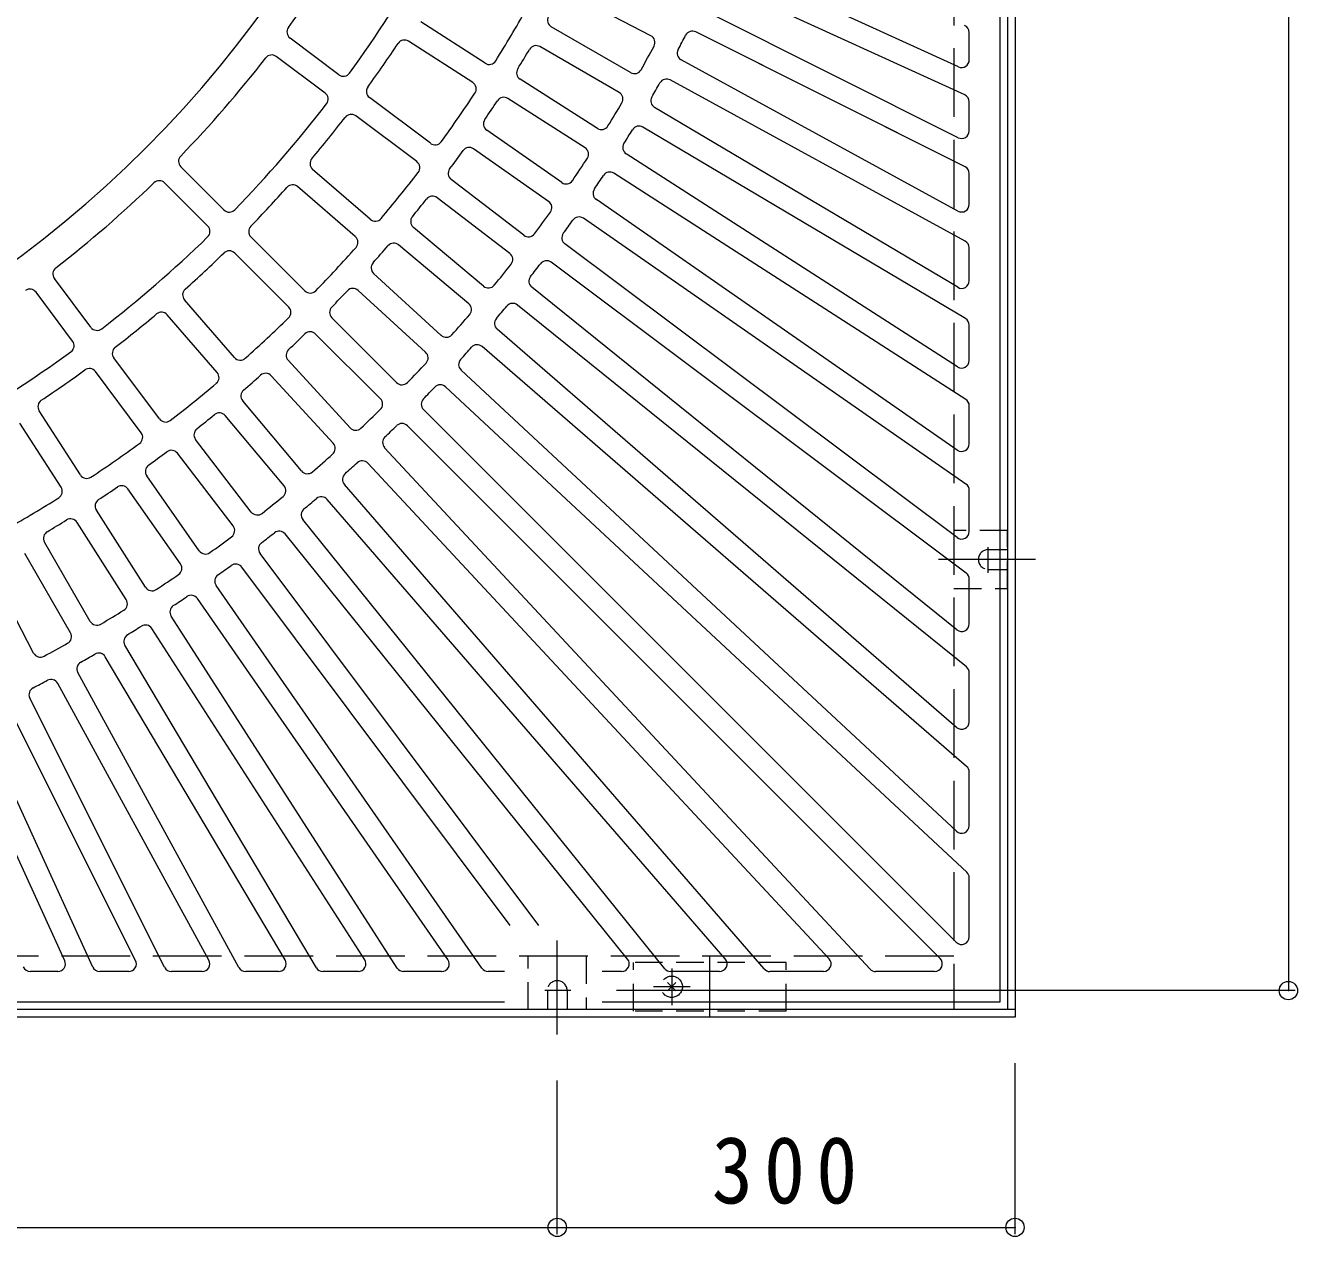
# Model space of a CAD drawing. Units: millimetres at full size, sheet at 1:15; details may follow other scales. Extents: x -2648 to 2841, y -2054 to 1725.
# Drawn here: x -982 to -148, y -713 to 81 of the extents above; entities that cross this region are included whole.
import ezdxf

# ---------------------------------------------------------------- set-up
doc = ezdxf.new("R2010")
doc.units = ezdxf.units.MM
doc.header["$LTSCALE"] = 15
doc.header["$PDMODE"] = 32
doc.header["$PDSIZE"] = 12
for name, pattern in [('CHAIN2', [12, 9, -1, 1, -1]), ('DASHED1', [1.8, 1.2, -0.6]), ('DASHED3', [4, 3, -1])]:
    doc.linetypes.add(name, pattern=pattern)
for name, color, linetype, lineweight in [('0-0', 3, 'Continuous', 9), ('0-1', 2, 'Continuous', 9), ('0-4', 6, 'Continuous', 9)]:
    doc.layers.add(name, color=color, linetype=linetype, lineweight=lineweight)
doc.styles.add('ＭＳ ゴシック', font='')
doc.styles.get('ＭＳ ゴシック').set_extended_font_data('MS Gothic')

msp = doc.modelspace()

# ---------------------------------------------------------------- linework, layer by layer
at = {"layer": '0-0'}
for p, q in [((-343.05, 528.8), (-343.05, -559.2)), ((-370.12, 53.63), (-520.37, 122.24)), ((-365.97, 35.24), (-526.6, 108.6)), ((-571.74, 73.98), (-624.97, 101.69)), ((-370.28, 7.21), (-535.53, 89.93)), ((-680.35, 55.99), (-722.42, 83.02)), ((-584.99, 49.83), (-636.96, 79.84)), ((-365.81, -11.81), (-542.25, 76.51)), ((-377, -6.21), (-542.25, 76.51)), ((-363.05, 58.17), (-363.05, 76.13)), ((-776.19, 48.45), (-808.21, 72.42)), ((-688.46, 43.37), (-730.52, 70.4)), ((-592.49, 36.84), (-644.46, 66.85)), ((-785.17, 36.44), (-817.2, 60.41)), ((-370.44, -40.88), (-551.84, 58.17)), ((-606.78, 13.3), (-657.38, 45.54)), ((-365.65, -60.59), (-559.03, 45.01)), ((-716.14, 3.5), (-756.17, 33.47)), ((-614.84, 0.65), (-665.44, 32.89)), ((-370.6, -90.86), (-569.27, 27.02)), ((-363.05, 11.68), (-363.05, 30.69)), ((-725.13, -8.51), (-765.16, 21.46)), ((-630.14, -22.25), (-679.29, 12.17)), ((-365.49, -111.33), (-576.92, 14.12)), ((-638.74, -34.54), (-687.89, -0.12)), ((-370.75, -142.98), (-587.8, -3.49)), ((-851.52, -40.12), (-879.81, -11.83)), ((-755.58, -46.3), (-793.37, -13.56)), ((-365.34, -164.29), (-595.91, -16.11)), ((-363.05, -36.49), (-363.05, -16.28)), ((-862.12, -50.73), (-890.41, -22.44)), ((-765.41, -57.64), (-803.2, -24.89)), ((-655.02, -56.74), (-702.63, -20.22)), ((-664.15, -68.64), (-711.76, -32.12)), ((-370.9, -197.53), (-607.41, -33.32)), ((-365.19, -219.75), (-615.96, -45.64)), ((-798.48, -93.16), (-833.84, -57.8)), ((-681.39, -90.12), (-727.36, -51.55)), ((-691.03, -101.61), (-737, -63.04)), ((-371.04, -254.83), (-628.07, -62.43)), ((-363.05, -86.56), (-363.05, -64.98)), ((-809.09, -103.77), (-844.44, -68.41)), ((-365.05, -278.06), (-637.06, -74.43)), ((-709.19, -122.32), (-753.43, -81.78)), ((-938.69, -117.07), (-962.66, -85.05)), ((-371.18, -315.27), (-649.76, -90.78)), ((-950.7, -126.06), (-974.67, -94.03)), ((-844.61, -136.84), (-877.35, -99.05)), ((-719.33, -133.38), (-763.57, -92.84)), ((-364.91, -339.59), (-659.17, -102.46)), ((-855.94, -146.66), (-888.69, -108.87)), ((-738.37, -153.27), (-780.8, -110.84)), ((-363.05, -138.77), (-363.05, -115.63)), ((-748.98, -163.88), (-791.41, -121.45)), ((-371.32, -379.26), (-672.44, -118.34)), ((-364.77, -404.79), (-682.26, -129.68)), ((-893.74, -177.12), (-923.7, -137.09)), ((-768.87, -182.92), (-809.41, -138.68)), ((-905.74, -186.11), (-935.71, -146.08)), ((-779.93, -193.05), (-820.47, -148.81)), ((-371.45, -447.33), (-696.09, -145.07)), ((-364.64, -474.17), (-706.32, -156.05)), ((-800.63, -211.21), (-839.2, -165.25)), ((-945.61, -213.79), (-972.65, -171.72)), ((-812.12, -220.85), (-850.69, -174.89)), ((-371.58, -520.05), (-720.69, -170.95)), ((-363.05, -193.42), (-363.05, -168.49)), ((-958.23, -221.9), (-985.27, -179.83)), ((-382.19, -530.67), (-731.3, -181.56)), ((-833.6, -238.09), (-870.13, -190.49)), ((-845.5, -247.22), (-882.03, -199.62)), ((-428.08, -537.61), (-746.19, -195.93)), ((-454.92, -530.79), (-757.17, -206.15)), ((-867.71, -263.51), (-902.13, -214.35)), ((-880, -272.11), (-914.42, -222.96)), ((-497.46, -537.48), (-772.57, -219.98)), ((-363.05, -250.83), (-363.05, -223.86)), ((-522.98, -530.93), (-783.91, -229.8)), ((-902.9, -287.41), (-935.14, -236.8)), ((-915.55, -295.47), (-947.79, -244.86)), ((-562.66, -537.34), (-799.79, -243.08)), ((-939.09, -309.76), (-969.09, -257.79)), ((-586.98, -531.06), (-811.47, -252.49)), ((-952.08, -317.26), (-982.08, -265.29)), ((-645.19, -509.15), (-827.81, -265.19)), ((-663.92, -509.15), (-839.82, -274.18)), ((-976.22, -330.5), (-1003.93, -277.28)), ((-363.05, -311.37), (-363.05, -282.06)), ((-682.49, -537.05), (-856.61, -286.28)), ((-704.72, -531.35), (-868.93, -294.84)), ((-737.96, -536.9), (-886.14, -306.34)), ((-759.27, -531.5), (-898.76, -314.44)), ((-811.39, -531.65), (-929.27, -332.98)), ((-790.92, -536.75), (-916.37, -325.32)), ((-841.66, -536.6), (-947.25, -343.22)), ((-363.05, -375.48), (-363.05, -343.48)), ((-861.37, -531.8), (-960.42, -350.41)), ((-909.45, -531.96), (-992.17, -366.71)), ((-890.44, -536.44), (-978.76, -360)), ((-896.04, -525.25), (-978.76, -360)), ((-955.87, -532.12), (-1024.49, -381.88)), ((-937.48, -536.28), (-1010.84, -375.65)), ((-363.05, -443.67), (-363.05, -408.56)), ((-363.05, -516.52), (-363.05, -477.83)), ((-960.42, -539.2), (-978.38, -539.2)), ((-913.92, -539.2), (-932.94, -539.2)), ((-865.76, -539.2), (-885.97, -539.2)), ((-815.69, -539.2), (-837.27, -539.2)), ((-763.47, -539.2), (-786.62, -539.2)), ((-708.82, -539.2), (-733.75, -539.2)), ((-667.71, -539.2), (-678.39, -539.2)), ((-590.87, -539.2), (-603.69, -539.2)), ((-526.76, -539.2), (-558.76, -539.2)), ((-458.58, -539.2), (-493.68, -539.2)), ((-385.73, -539.2), (-424.42, -539.2)), ((-667.71, -559.2), (-1431.05, -559.2)), ((-343.05, -559.2), (-603.69, -559.2))]:
    msp.add_line(p, q, dxfattribs=at)
for centre, radius, start, end in [((-1433.04, 530.8), 750, 270.15271, 359.84723), ((-1433.04, 530.8), 770, 324.10593, 330.43945), ((-1433.04, 530.8), 820, 324.06059, 330.48483), ((-1433.04, 530.8), 895, 328.07748, 330.55893), ((-634.46, 84.17), 5, 150.78333, 240.00014), ((-805.22, 76.43), 5, 144.10724, 233.18181), ((-544.48, 72.04), 5, 63.40956, 152.69351), ((-368.05, 76.13), 5, 0, 67.49959), ((-1433.04, 530.8), 835, 324.03447, 326.4201), ((-733.23, 66.2), 5, 57.27216, 146.42082), ((-646.96, 62.52), 5, 60.00095, 149.21655), ((-1433.04, 530.8), 980, 330.73459, 331.76544), ((-574.05, 69.54), 5, 331.76474, 62.50095), ((-1433.04, 530.8), 995, 332.07993, 332.69295), ((-1433.04, 530.8), 770, 315.92412, 322.25764), ((-820.2, 56.41), 5, 53.18176, 142.25798), ((-1433.04, 530.8), 910, 328.28276, 329.21727), ((-549.44, 62.56), 5, 152.08148, 241.36258), ((-677.65, 60.19), 5, 237.27345, 328.076), ((-654.7, 49.76), 5, 148.28333, 237.50014), ((-582.49, 54.16), 5, 240.00014, 330.73518), ((-368.05, 58.17), 5, 245.45526, 0), ((-773.19, 52.45), 5, 233.17979, 324.06105), ((-691.16, 39.16), 5, 326.46915, 57.27216), ((-1433.04, 530.8), 995, 330.03448, 330.64749), ((-561.42, 40.62), 5, 61.36507, 150.64844), ((-788.17, 32.44), 5, 322.30453, 53.18176), ((-753.17, 37.47), 5, 144.03369, 233.18254), ((-1433.04, 530.8), 895, 323.98657, 326.46802), ((-668.13, 28.67), 5, 57.50095, 146.71655), ((-594.99, 32.51), 5, 329.26474, 60.00095), ((-566.72, 31.32), 5, 150.03435, 239.31813), ((-368.05, 30.69), 5, 0, 65.45526), ((-1433.04, 530.8), 820, 315.87878, 322.30302), ((-1433.04, 530.8), 910, 325.78276, 326.71727), ((-1433.04, 530.8), 980, 328.23459, 329.26544), ((-1433.04, 530.8), 835, 319.94356, 322.32919), ((-768.16, 17.45), 5, 53.18124, 142.32991), ((-676.42, 16.26), 5, 145.78333, 235.00014), ((-604.09, 17.52), 5, 237.50014, 328.23518), ((-1433.04, 530.8), 995, 327.98903, 328.60205), ((-579.48, 9.82), 5, 59.31668, 148.60098), ((-368.05, 11.68), 5, 243.40956, 0), ((-713.14, 7.5), 5, 233.18254, 323.98509), ((-690.76, -4.21), 5, 55.00095, 144.21655), ((-617.52, -3.57), 5, 326.76474, 57.50095), ((-585.1, 0.72), 5, 147.98799, 237.27211), ((-876.27, -8.3), 5, 135.92543, 225), ((-790.1, -9.78), 5, 139.94278, 229.09163), ((-1433.04, 530.8), 910, 323.28276, 324.21727), ((-1433.04, 530.8), 980, 325.73459, 326.76544), ((-1433.04, 530.8), 895, 319.89566, 322.37711), ((-728.12, -12.51), 5, 322.37823, 53.18124), ((-699.58, -16.25), 5, 143.28333, 232.50014), ((-598.61, -20.31), 5, 57.27211, 146.55638), ((-368.05, -16.28), 5, 0, 63.40956), ((-1433.05, 530.8), 770, 307.74236, 314.07588), ((-893.95, -25.98), 5, 45, 134.07457), ((-806.47, -28.67), 5, 49.09035, 138.23901), ((-627.27, -18.15), 5, 235.00014, 325.73518), ((-1433.04, 530.8), 995, 325.9436, 326.55663), ((-1433.04, 530.8), 835, 315.85266, 318.2383), ((-1433.04, 530.8), 910, 320.78276, 321.71727), ((-714.8, -36.08), 5, 52.50095, 141.71655), ((-604.56, -29.21), 5, 145.94225, 235.22728), ((-847.98, -36.59), 5, 224.99799, 315.87924), ((-1433.04, 530.8), 980, 323.23459, 324.26544), ((-641.61, -38.63), 5, 324.26474, 55.00095), ((-368.05, -36.49), 5, 241.36258, 0), ((-752.31, -42.52), 5, 229.09163, 319.89418), ((-724.14, -47.72), 5, 140.78333, 230.00014), ((-1433.04, 530.8), 995, 323.89815, 324.51115), ((-618.82, -49.75), 5, 55.22728, 144.51215), ((-1433.05, 530.8), 820, 307.69698, 314.12122), ((-865.66, -54.26), 5, 314.12076, 45.00201), ((-830.3, -54.27), 5, 135.85188, 225.00073), ((-768.68, -61.42), 5, 318.28734, 49.09035), ((-651.98, -52.78), 5, 232.50014, 323.23518), ((-625.07, -58.42), 5, 143.89833, 233.18176), ((-1433.04, 530.8), 895, 315.80476, 318.28621), ((-1433.04, 530.8), 910, 318.28276, 319.21727), ((-740.21, -66.87), 5, 50.00095, 139.21655), ((-368.05, -64.98), 5, 0, 61.36258), ((-1433.04, 530.8), 835, 311.7617, 314.14734), ((-847.98, -71.94), 5, 44.99933, 134.14818), ((-750.05, -78.09), 5, 138.28333, 227.50014), ((-667.2, -72.61), 5, 321.76474, 52.50095), ((-640.06, -78.44), 5, 53.18176, 142.46637), ((-958.66, -82.05), 5, 127.74202, 216.81824), ((-1433.04, 530.8), 980, 320.73459, 321.76544), ((-1433.04, 530.8), 995, 321.85272, 322.46573), ((-766.94, -96.52), 5, 47.50095, 136.71655), ((-678.18, -86.29), 5, 230.00014, 320.73518), ((-646.62, -86.89), 5, 141.85138, 231.13625), ((-368.05, -86.56), 5, 239.31668, 0), ((-978.67, -97.03), 5, 36.81891, 125.89348), ((-873.58, -95.77), 5, 131.76105, 220.90971), ((-794.94, -89.62), 5, 225.00073, 315.80328), ((-1433.05, 530.8), 910, 315.78276, 316.71727), ((-1433.04, 530.8), 835, 307.67084, 310.05647), ((-892.47, -112.15), 5, 40.90898, 130.05783), ((-812.62, -107.3), 5, 314.19678, 44.99933), ((-777.26, -107.31), 5, 135.78333, 225.00014), ((-694.25, -105.44), 5, 319.26474, 50.00095), ((-1433.04, 530.8), 995, 319.80728, 320.42029), ((-662.31, -106.35), 5, 51.13625, 140.42015), ((-1433.04, 530.8), 895, 311.71379, 314.19524), ((-1433.04, 530.8), 980, 318.23459, 319.26544), ((-669.17, -114.56), 5, 139.80914, 229.09048), ((-368.05, -115.63), 5, 0, 59.31813), ((-934.68, -114.08), 5, 216.81824, 307.69547), ((-1433.04, 530.8), 910, 313.28273, 314.21724), ((-794.94, -124.98), 5, 44.99916, 134.21597), ((-705.81, -118.63), 5, 227.50014, 318.23518), ((-1433.05, 530.8), 820, 299.51517, 305.93941), ((-954.7, -129.06), 5, 305.93967, 36.82092), ((-919.7, -134.09), 5, 127.6707, 216.81937), ((-805.72, -135.3), 5, 133.28275, 222.49835), ((-722.7, -137.06), 5, 316.76474, 47.50095), ((-1433.04, 530.8), 995, 317.76184, 318.37482), ((-685.54, -133.46), 5, 49.09233, 138.37424), ((-840.83, -133.57), 5, 220.90971, 311.71272), ((-1433.05, 530.8), 980, 315.73459, 316.76544), ((-692.69, -141.42), 5, 137.76126, 227.04591), ((-368.05, -138.77), 5, 237.27211, 0), ((-1433.04, 530.8), 835, 303.57993, 305.96556), ((-939.71, -149.07), 5, 36.81851, 125.96736), ((-859.72, -149.94), 5, 310.10643, 40.90898), ((-1433.04, 530.8), 910, 310.78273, 311.71724), ((-824.15, -152.19), 5, 42.50113, 131.71794), ((-1433.04, 530.8), 895, 307.62291, 310.10435), ((-835.37, -162.03), 5, 130.78471, 220.00032), ((-734.83, -149.74), 5, 225.00014, 315.73518), ((-1433.04, 530.8), 995, 315.71638, 316.32941), ((-709.72, -159.71), 5, 47.04591, 136.32895), ((-968.44, -169.02), 5, 123.58023, 212.7289), ((-752.51, -167.41), 5, 314.26411, 44.99916), ((-717.15, -167.41), 5, 135.71663, 225), ((-368.05, -168.49), 5, 0, 57.27211), ((-1433.04, 530.8), 910, 308.28275, 309.21725), ((-854.52, -178.1), 5, 39.99863, 129.21544), ((-1433.04, 530.8), 980, 313.23459, 314.26544), ((-889.73, -174.12), 5, 216.81937, 307.62238), ((-765.18, -179.54), 5, 222.49835, 313.23456), ((-1433.05, 530.8), 995, 313.67061, 314.28363), ((-734.83, -185.09), 5, 45, 134.28337), ((-909.75, -189.1), 5, 306.01596, 36.81851), ((-866.16, -187.44), 5, 128.28221, 217.49782), ((-742.53, -192.52), 5, 133.67105, 222.95409), ((-1433.04, 530.8), 895, 303.53198, 306.01343), ((-1433.04, 530.8), 910, 305.78276, 306.71727), ((-886, -202.66), 5, 37.49936, 126.71617), ((-783.61, -196.43), 5, 311.76608, 42.50113), ((-368.05, -193.42), 5, 235.22728, 0), ((-898.03, -211.49), 5, 125.78294, 214.99855), ((-1433.04, 530.8), 980, 310.73459, 311.76544), ((-1433.05, 530.8), 995, 311.6252, 312.23817), ((-760.83, -209.56), 5, 42.95409, 132.23874), ((-941.41, -211.09), 5, 212.7289, 303.53191), ((-796.8, -208), 5, 220.00032, 310.73653), ((-768.79, -216.71), 5, 131.62576, 220.90767), ((-962.44, -224.6), 5, 301.92328, 32.72583), ((-1433.04, 530.8), 910, 303.28271, 304.21722), ((-918.51, -225.83), 5, 34.99863, 124.21544), ((-815.95, -224.07), 5, 309.26358, 39.99863), ((-368.05, -223.86), 5, 0, 55.22566), ((-1433.04, 530.8), 895, 299.44106, 301.9225), ((-930.92, -234.12), 5, 123.28221, 212.49782), ((-1433.04, 530.8), 980, 308.23457, 309.26543), ((-1433.05, 530.8), 995, 309.57973, 310.19273), ((-787.68, -233.08), 5, 40.90952, 130.19086), ((-829.63, -235.05), 5, 217.49782, 308.23402), ((-795.89, -239.94), 5, 129.57985, 218.86375), ((-1433.04, 530.8), 910, 300.78275, 301.71725), ((-952, -247.55), 5, 32.49937, 121.71619), ((-849.47, -250.27), 5, 306.76431, 37.49936), ((-964.76, -255.29), 5, 120.78296, 209.99857), ((-1433.04, 530.8), 980, 305.73456, 306.76541), ((-823.81, -262.19), 5, 127.53363, 216.81824), ((-1433.05, 530.8), 995, 307.53429, 308.14729), ((-815.36, -255.63), 5, 38.86375, 128.14862), ((-368.05, -250.83), 5, 233.18176, 0), ((-863.61, -260.64), 5, 214.99855, 305.73476), ((-884.09, -274.98), 5, 304.26358, 34.99863), ((-1433.05, 530.8), 995, 305.48886, 306.10187), ((-843.82, -277.17), 5, 36.81824, 126.10167), ((-1433.04, 530.8), 980, 303.23459, 304.26544), ((-852.5, -283.43), 5, 125.48785, 214.77272), ((-368.05, -282.06), 5, 0, 53.18007), ((-898.68, -284.72), 5, 212.49782, 303.23402), ((-919.76, -298.16), 5, 301.76433, 32.49937), ((-881.93, -303.63), 5, 123.44362, 212.72789), ((-1433.05, 530.8), 995, 303.44339, 304.05641), ((-873.04, -297.69), 5, 34.77272, 124.05775), ((-1433.04, 530.8), 980, 300.73456, 301.76541), ((-934.76, -307.26), 5, 209.99857, 300.73477), ((-1433.05, 530.8), 995, 301.39796, 302.01099), ((-902.96, -317.15), 5, 32.72789, 122.01201), ((-368.05, -311.37), 5, 231.13803, 0), ((-1433.04, 530.8), 980, 298.23454, 299.2654), ((-956.41, -319.76), 5, 299.26559, 30.00064), ((-912.07, -322.77), 5, 121.39902, 210.68332), ((-971.79, -328.19), 5, 207.49983, 298.23604), ((-1433.05, 530.8), 995, 299.35252, 299.96553), ((-933.57, -335.53), 5, 30.68187, 119.96565), ((-942.86, -340.82), 5, 119.35156, 208.63493), ((-368.05, -343.48), 5, 0, 51.13446), ((-1433.05, 530.8), 995, 297.30707, 297.92009), ((-964.81, -352.8), 5, 28.63742, 117.91852), ((-974.29, -357.76), 5, 117.30649, 206.59044), ((-368.05, -375.48), 5, 229.08862, 0), ((-368.05, -408.56), 5, 0, 49.09233), ((-368.05, -443.67), 5, 227.04591, 0), ((-368.05, -477.83), 5, 0, 47.04591), ((-368.05, -516.52), 5, 225.00201, 0), ((-960.42, -534.2), 5, 270, 24.54474), ((-913.92, -534.2), 5, 270, 26.59044), ((-865.76, -534.2), 5, 270, 28.63742), ((-815.69, -534.2), 5, 270, 30.68332), ((-763.47, -534.2), 5, 270, 32.72789), ((-708.82, -534.2), 5, 270, 34.77272), ((-590.87, -534.2), 5, 270, 38.86197), ((-526.76, -534.2), 5, 270, 40.91138), ((-458.58, -534.2), 5, 270, 42.95409), ((-385.73, -534.2), 5, 270, 44.99799), ((-978.38, -534.2), 5, 202.50041, 270), ((-932.94, -534.2), 5, 204.54474, 270), ((-885.97, -534.2), 5, 206.59044, 270), ((-837.27, -534.2), 5, 208.63742, 270), ((-786.62, -534.2), 5, 210.68187, 270), ((-733.75, -534.2), 5, 212.72789, 270), ((-678.39, -534.2), 5, 214.77434, 270), ((-558.76, -534.2), 5, 218.86554, 270), ((-493.68, -534.2), 5, 220.90767, 270), ((-424.42, -534.2), 5, 222.95409, 270)]:
    msp.add_arc(centre, radius, start, end, dxfattribs=at)
at = {"layer": '0-1', "linetype": 'DASHED3'}
for p, q in [((-373.05, 1625.8), (-373.05, -564.2)), ((-373.05, -529.2), (-2493.05, -529.2))]:
    msp.add_line(p, q, dxfattribs=at)
at = {"layer": '0-1'}
for p, q in [((-338.05, 1625.8), (-338.05, -564.2)), ((-333.05, 1630.8), (-333.05, -569.2)), ((-533.05, -569.2), (-533.05, -529.2)), ((-555.33, -546.49), (-560.76, -551.91)), ((-560.76, -546.49), (-555.33, -551.91)), ((-333.05, -564.2), (-2533.05, -564.2))]:
    msp.add_line(p, q, dxfattribs=at)
at = {"layer": '0-1', "linetype": 'DASHED1'}
for p, q in [((-338.05, -250.13), (-373.05, -250.13)), ((-338.05, -288.13), (-338.05, -250.13)), ((-350.55, -262.7), (-338.05, -262.7)), ((-350.55, -275.7), (-338.05, -275.7)), ((-373.05, -288.13), (-338.05, -288.13)), ((-652.12, -564.2), (-652.12, -529.2)), ((-614.12, -529.2), (-614.12, -564.2)), ((-583.05, -565.2), (-583.05, -533.2)), ((-483.05, -533.2), (-583.05, -533.2)), ((-483.05, -565.2), (-483.05, -533.2)), ((-639.55, -551.7), (-639.55, -564.2)), ((-626.55, -551.7), (-626.55, -564.2)), ((-614.12, -564.2), (-652.12, -564.2)), ((-483.05, -565.2), (-583.05, -565.2))]:
    msp.add_line(p, q, dxfattribs=at)
at = {"layer": '0-1', "linetype": 'CHAIN2'}
for p, q in [((-350.55, -278.01), (-350.55, -261.05)), ((-319.64, -269.2), (-383.27, -269.2)), ((-633.05, -580.57), (-633.05, -518.98)), ((-558.05, -537.2), (-558.05, -561.2)), ((-546.05, -549.2), (-570.05, -549.2)), ((-624.24, -551.7), (-641.2, -551.7))]:
    msp.add_line(p, q, dxfattribs=at)
at = {"layer": '0-1'}
msp.add_lwpolyline([(-333.05, -569.2), (-2533.05, -569.2), (-2533.05, 1630.8)], dxfattribs=at)
at = {"layer": '0-1', "linetype": 'DASHED1'}
msp.add_circle((-558.05, -549.2), 7, dxfattribs=at)
for centre, start, end in [((-350.55, -269.2), 90, 270), ((-633.05, -551.7), 0, 180)]:
    msp.add_arc(centre, 6.5, start, end, dxfattribs=at)
at = {"layer": '0-4', "color": 7}
for p, q in [((-153.88, 1613.3), (-153.88, -551.7)), ((-149.38, -551.7), (-594.24, -551.7)), ((-333.05, -711.38), (-333.05, -599.2)), ((-633.05, -711.38), (-633.05, -610.57)), ((-1433.04, -706.88), (-633.05, -706.88)), ((-633.05, -706.88), (-333.05, -706.88))]:
    msp.add_line(p, q, dxfattribs=at)
for p in [(-153.88, -551.7), (-633.05, -706.88), (-333.05, -706.88)]:
    msp.add_point(p, dxfattribs=at)

# ---------------------------------------------------------------- texts
at = {"layer": '0-4', "color": 2, "insert": (-531.8, -691.88), "char_height": 43.99, "attachment_point": 7, "style": 'ＭＳ ゴシック'}
msp.add_mtext('\\T1.27;\\W0.9;300', dxfattribs=at)

doc.saveas('drawing.dxf')
